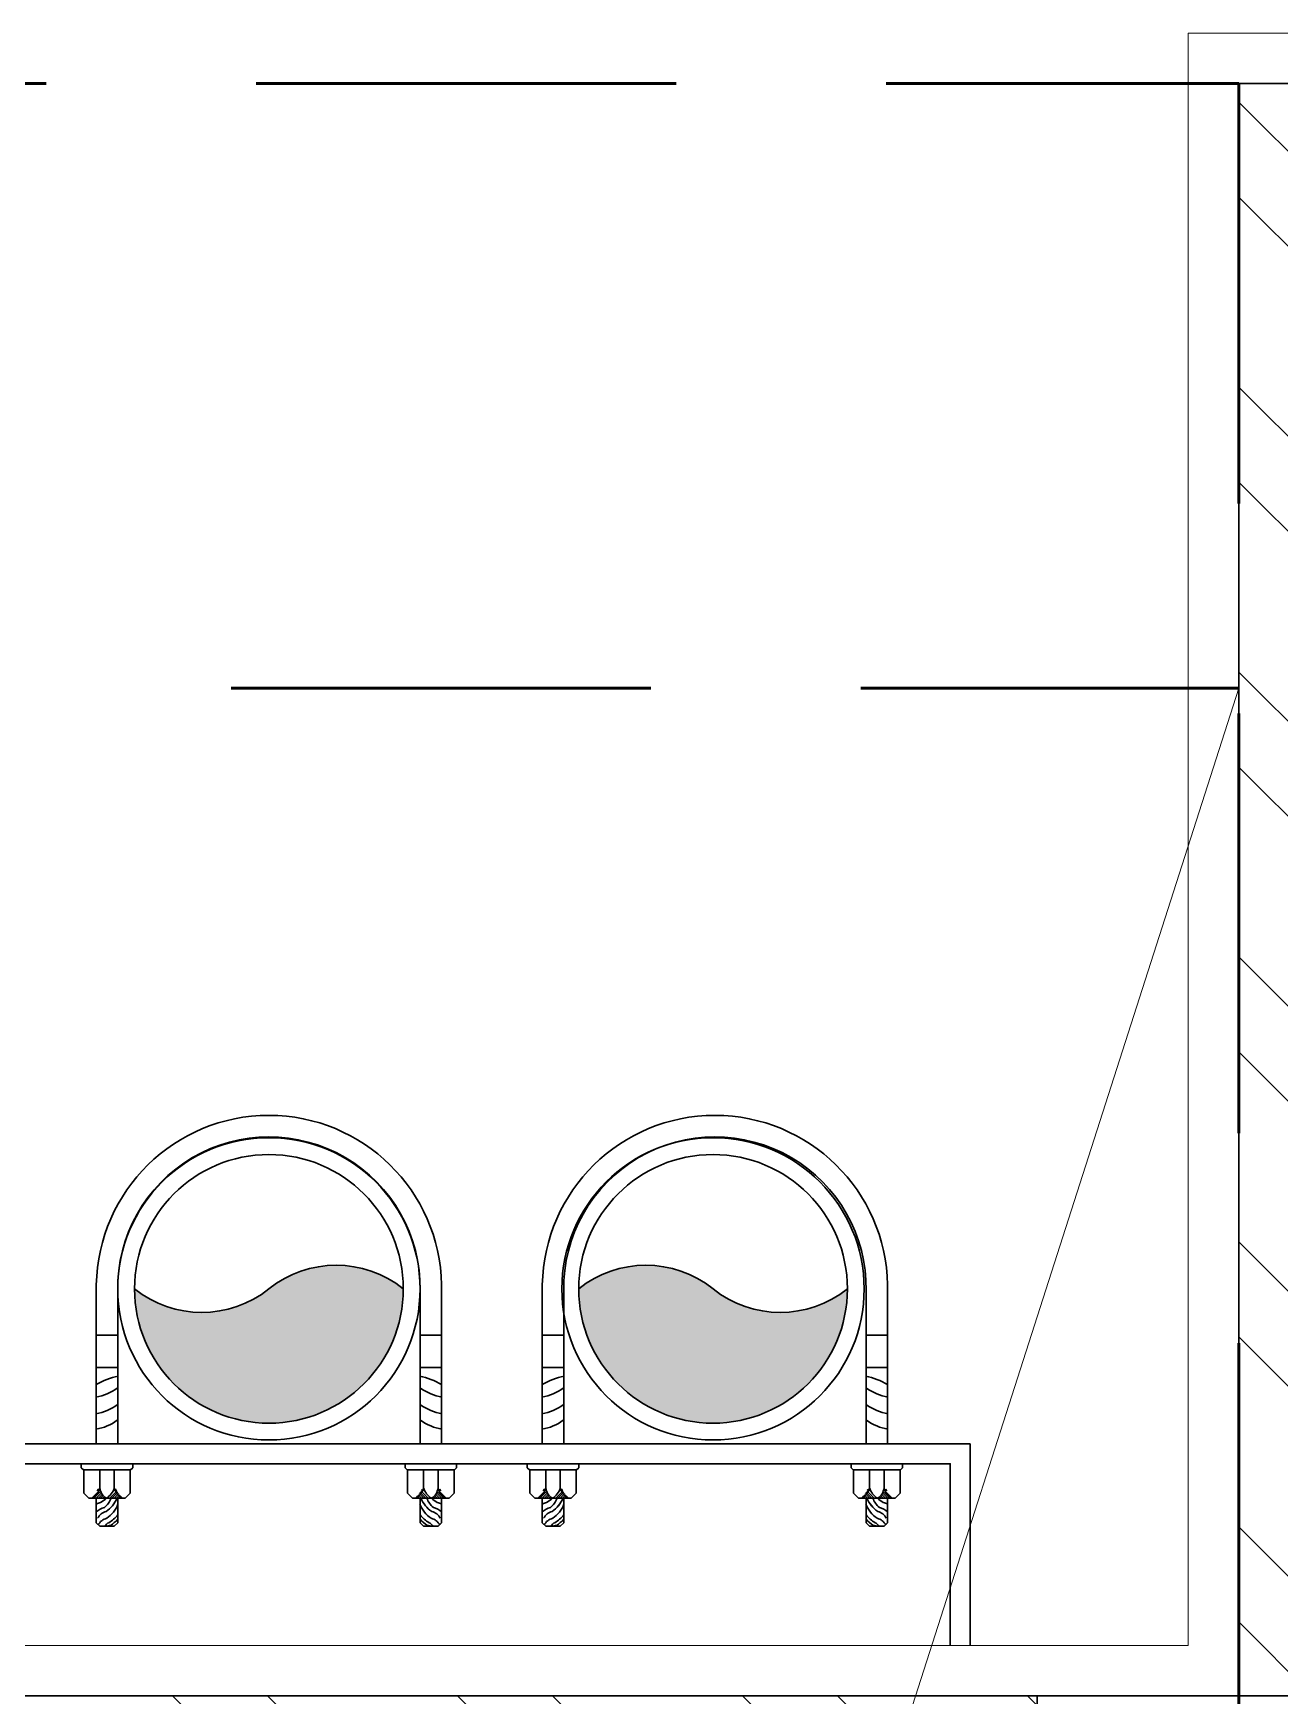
# Model space of a CAD drawing. Header units: inches. Extents: x -190799 to -189704, y -49100 to -46985.
# Drawn here: x -190004.05 to -189985.5, y -47372.37 to -47347.62 of the extents above; entities that cross this region are included whole.
import ezdxf

# ---------------------------------------------------------------- set-up
doc = ezdxf.new("R2010")
doc.units = ezdxf.units.IN
doc.header["$LTSCALE"] = 25
doc.header["$MEASUREMENT"] = 0
doc.linetypes.add('DASHED2', pattern=[0.375, 0.25, -0.125])
doc.layers.get('0').update_dxf_attribs({"lineweight": 0})
for name, color, linetype, lineweight in [('COLUMN', 1, 'Continuous', 30), ('cross', 1, 'Continuous', 13), ('CWS', 180, 'Continuous', 18), ('PLASTER LINE', 1, 'Continuous', 5), ('PP-BEAM', 104, 'DASHED2', 50), ('PP-WALL', 7, 'Continuous', 30), ('sechatch', 8, 'Continuous', 0), ('SH - ANGLE SUPPORT', 7, 'Continuous', 30), ('SH- SWP', 1, 'Continuous', 15)]:
    doc.layers.add(name, color=color, linetype=linetype, lineweight=lineweight)
doc.layers.add('SH- WWP', color=92, linetype='Continuous')
pattern_1 = [(315, (-190005.5472014655, -48317.74396592096), (2.121320343559643, 2.121320343559641), []), (315, (-190005.5472014655, -48319.15817948098), (2.121320343559643, 2.121320343559641), [])]

# ---------------------------------------------------------------- blocks, each defined once
blk = doc.blocks.new('*X19')
at = {"color": 0}
for p, q in [((113.6040440224238, 341.4692042597887), (113.7240518539459, 341.5892120913109)), ((113.7279130090329, 341.4162965511011), (114.3176786467903, 342.0060621888587)), ((113.8423566890578, 341.3539635358294), (114.318169125598, 341.8297759723697)), ((113.9481308900426, 341.2829610415177), (114.3186596044057, 341.6534897558808)), ((114.0456951115147, 341.2037485676931), (114.3191500832134, 341.4772035393918)), ((114.1352787081868, 341.1165554690687), (114.3196405620211, 341.3009173229029)), ((114.2169109186877, 341.0214109842728), (114.3201310408288, 341.1246311064139)), ((114.2904245531791, 340.9181479234677), (114.3206215196365, 340.948344889925))]:
    blk.add_line(p, q, dxfattribs=at)
blk = doc.blocks.new('swp')
at = {"layer": 'SH- SWP', "lineweight": 30}
h = blk.add_hatch(color=256, dxfattribs=at)
edge = h.paths.add_edge_path()
edge.add_ellipse((-188958.7646456869, -47122.30971005782), major_axis=(-1.131884257421873, -1.131884257421873), ratio=1, start_angle=186.3386170526238, end_angle=263.6613829461683)
edge.add_ellipse((-188957.7646456869, -47121.05978048204), major_axis=(1.414213562374951, -1.414213562374951), ratio=0.9999999999973742, start_angle=225.0000000015491, end_angle=405.0000000000753)
edge.add_ellipse((-188956.7646456869, -47119.80985090627), major_axis=(1.131884257421873, -1.131884257421873), ratio=1, start_angle=276.33861705314143, end_angle=353.66138294634084, ccw=False)
at = {"layer": 'SH - ANGLE SUPPORT'}
for p, q in [((-188960.3058235438, -47121.00095880224, -967.949206592016), (-188960.3058235437, -47123.36738671019, -967.949206592016)), ((-188960.3058235438, -47121.0010204016, -967.949206592016), (-188960.3058235438, -47123.36744830947, -967.949206592016)), ((-188955.1665579054, -47121.00095880224, -967.949206592016), (-188955.1665579055, -47123.36738671019, -967.949206592016)), ((-188955.1665579055, -47121.0010204016, -967.949206592016), (-188955.1665579055, -47123.36744830947, -967.949206592016)), ((-188959.9858235438, -47121.07673971012, -967.949206592016), (-188959.9858235438, -47123.36738671019, -967.949206592016)), ((-188959.9858235438, -47121.07680130948, -967.949206592016), (-188959.9858235438, -47123.36744830947, -967.949206592016)), ((-188955.4865579054, -47121.07673971012, -967.949206592016), (-188955.4865579054, -47123.36738671019, -967.949206592016)), ((-188955.4865579054, -47121.07680130948, -967.949206592016), (-188955.4865579054, -47123.36744830947, -967.949206592016)), ((-188960.3058235437, -47121.74960115671, -967.949206592016), (-188959.9858235438, -47121.74960115671, -967.949206592016)), ((-188960.3058235438, -47121.74960115671, -967.949206592016), (-188959.9858235438, -47121.74960115671, -967.949206592016)), ((-188960.3058235437, -47121.74966275608, -967.949206592016), (-188959.9858235438, -47121.74966275608, -967.949206592016)), ((-188960.3058235438, -47121.74966275608, -967.949206592016), (-188959.9858235438, -47121.74966275608, -967.949206592016)), ((-188955.1665579054, -47121.74960115671, -967.949206592016), (-188955.4865579054, -47121.74960115671, -967.949206592016)), ((-188955.1665579055, -47121.74966275608, -967.949206592016), (-188955.4865579054, -47121.74966275608, -967.949206592016)), ((-188959.976205301, -47122.23073078232, -967.949206592016), (-188960.296205301, -47122.23073078232, -967.949206592016)), ((-188959.976205301, -47122.23073078232, -967.949206592016), (-188960.296205301, -47122.23073078232, -967.949206592016)), ((-188959.976205301, -47122.23079238177, -967.949206592016), (-188960.296205301, -47122.23079238177, -967.949206592016)), ((-188959.9762053011, -47122.23079238177, -967.949206592016), (-188960.296205301, -47122.23079238177, -967.949206592016)), ((-188955.4961761482, -47122.23073078232, -967.949206592016), (-188955.1761761482, -47122.23073078232, -967.949206592016)), ((-188955.4961761482, -47122.23079238177, -967.949206592016), (-188955.1761761482, -47122.23079238177, -967.949206592016)), ((-188960.5294881825, -47123.66232684883, -967.949206592016), (-188960.5294881825, -47123.7227676136, -967.949206592016)), ((-188960.5294881824, -47123.6623884482, -967.949206592016), (-188960.5294881824, -47123.72282921299, -967.949206592016)), ((-188960.5294881825, -47123.7227676136, -967.949206592016), (-188960.4968016273, -47123.75545416883, -967.949206592016)), ((-188960.5294881824, -47123.72282921299, -967.949206592016), (-188960.4968016273, -47123.75551576819, -967.949206592016)), ((-188959.762158905, -47123.72276761371, -967.949206592016), (-188959.7997279746, -47123.76033668322, -967.949206592016)), ((-188959.7621589051, -47123.72282921299, -967.949206592016), (-188959.7997279746, -47123.76039828261, -967.949206592016)), ((-188959.762158905, -47123.66232684883, -967.949206592016), (-188959.762158905, -47123.72276761371, -967.949206592016)), ((-188959.7621589051, -47123.6623884482, -967.949206592016), (-188959.7621589051, -47123.72282921299, -967.949206592016)), ((-188955.7099927123, -47123.66232684883, -967.949206592016), (-188955.7099927123, -47123.72276761371, -967.949206592016)), ((-188955.7099927124, -47123.6623884482, -967.949206592016), (-188955.7099927124, -47123.72282921299, -967.949206592016)), ((-188955.7099927123, -47123.72276761371, -967.949206592016), (-188955.6724236428, -47123.76033668322, -967.949206592016)), ((-188955.7099927124, -47123.72282921299, -967.949206592016), (-188955.6724236429, -47123.76039828261, -967.949206592016)), ((-188954.942663435, -47123.7227676136, -967.949206592016), (-188954.9753499901, -47123.75545416883, -967.949206592016)), ((-188954.942663435, -47123.72282921299, -967.949206592016), (-188954.9753499901, -47123.75551576819, -967.949206592016)), ((-188954.942663435, -47123.66232684883, -967.949206592016), (-188954.942663435, -47123.7227676136, -967.949206592016)), ((-188954.942663435, -47123.6623884482, -967.949206592016), (-188954.942663435, -47123.72282921299, -967.949206592016)), ((-188959.7948454601, -47123.75545416883, -967.949206592016), (-188960.4968016273, -47123.75545416883, -967.949206592016)), ((-188959.7948454602, -47123.75551576819, -967.949206592016), (-188960.4968016273, -47123.75551576819, -967.949206592016)), ((-188960.4922372544, -47123.76033668322, -967.949206592016), (-188960.4922372544, -47124.10285181814, -967.949206592016)), ((-188960.4922372545, -47123.76039828261, -967.949206592016), (-188960.4922372545, -47124.10291341748, -967.949206592016)), ((-188960.2536083502, -47123.75545416883, -967.949206592016), (-188960.2536083502, -47124.02564460531, -967.949206592016)), ((-188960.2536083502, -47123.75551576819, -967.949206592016), (-188960.2536083502, -47124.0257062047, -967.949206592016)), ((-188960.0383574193, -47124.02622438822, -967.949206592016), (-188960.0383574193, -47123.75545416883, -967.949206592016)), ((-188960.0383574193, -47124.02628598761, -967.949206592016), (-188960.0383574193, -47123.75551576819, -967.949206592016)), ((-188959.7997279746, -47123.76033668322, -967.949206592016), (-188959.7997279746, -47124.10285181814, -967.949206592016)), ((-188959.7997279746, -47123.76039828261, -967.949206592016), (-188959.7997279746, -47124.10291341748, -967.949206592016)), ((-188955.6773061572, -47123.75545416883, -967.949206592016), (-188954.9753499901, -47123.75545416883, -967.949206592016)), ((-188955.6773061573, -47123.75551576819, -967.949206592016), (-188954.9753499901, -47123.75551576819, -967.949206592016)), ((-188955.6724236428, -47123.76033668322, -967.949206592016), (-188955.6724236428, -47124.10285181814, -967.949206592016)), ((-188955.6724236429, -47123.76039828261, -967.949206592016), (-188955.6724236429, -47124.10291341748, -967.949206592016)), ((-188955.4337941982, -47124.02622438822, -967.949206592016), (-188955.4337941982, -47123.75545416883, -967.949206592016)), ((-188955.4337941981, -47124.02628598761, -967.949206592016), (-188955.4337941981, -47123.75551576819, -967.949206592016)), ((-188955.2185432673, -47123.75545416883, -967.949206592016), (-188955.2185432673, -47124.02564460531, -967.949206592016)), ((-188955.2185432672, -47123.75551576819, -967.949206592016), (-188955.2185432672, -47124.0257062047, -967.949206592016)), ((-188954.9799143629, -47123.76033668322, -967.949206592016), (-188954.9799143629, -47124.10285181814, -967.949206592016)), ((-188954.979914363, -47123.76039828261, -967.949206592016), (-188954.979914363, -47124.10291341748, -967.949206592016)), ((-188960.4922372544, -47124.10285181814, -967.949206592016), (-188960.4177353984, -47124.17735367411, -967.949206592016)), ((-188960.4922372545, -47124.10291341748, -967.949206592016), (-188960.4177353985, -47124.1774152735, -967.949206592016)), ((-188959.8742298306, -47124.17735367411, -967.949206592016), (-188960.4177353984, -47124.17735367411, -967.949206592016)), ((-188959.8742298306, -47124.1774152735, -967.949206592016), (-188960.4177353985, -47124.1774152735, -967.949206592016)), ((-188960.3059826144, -47124.54101303493, -967.949206592016), (-188960.3059826144, -47124.17735367411, -967.949206592016)), ((-188960.3059826145, -47124.54107463427, -967.949206592016), (-188960.3059826145, -47124.1774152735, -967.949206592016)), ((-188959.9859826145, -47124.54097724173, -967.949206592016), (-188959.9859826145, -47124.17735367411, -967.949206592016)), ((-188959.9859826145, -47124.54103884101, -967.949206592016), (-188959.9859826145, -47124.1774152735, -967.949206592016)), ((-188959.7997279746, -47124.10285181814, -967.949206592016), (-188959.8742298306, -47124.17735367411, -967.949206592016)), ((-188959.7997279746, -47124.10291341748, -967.949206592016), (-188959.8742298306, -47124.1774152735, -967.949206592016)), ((-188955.6724236428, -47124.10285181814, -967.949206592016), (-188955.5979217868, -47124.17735367411, -967.949206592016)), ((-188955.6724236429, -47124.10291341748, -967.949206592016), (-188955.5979217868, -47124.1774152735, -967.949206592016)), ((-188955.5979217868, -47124.17735367411, -967.949206592016), (-188955.0544162189, -47124.17735367411, -967.949206592016)), ((-188955.5979217868, -47124.1774152735, -967.949206592016), (-188955.054416219, -47124.1774152735, -967.949206592016)), ((-188955.4861690029, -47124.54097724173, -967.949206592016), (-188955.4861690029, -47124.17735367411, -967.949206592016)), ((-188955.4861690029, -47124.54103884101, -967.949206592016), (-188955.4861690029, -47124.1774152735, -967.949206592016)), ((-188955.1661690029, -47124.54101303493, -967.949206592016), (-188955.1661690029, -47124.17735367411, -967.949206592016)), ((-188955.166169003, -47124.54107463427, -967.949206592016), (-188955.166169003, -47124.1774152735, -967.949206592016)), ((-188954.9799143629, -47124.10285181814, -967.949206592016), (-188955.0544162189, -47124.17735367411, -967.949206592016)), ((-188954.979914363, -47124.10291341748, -967.949206592016), (-188955.054416219, -47124.1774152735, -967.949206592016)), ((-188960.3060184077, -47124.54097724173, -967.949206592016), (-188960.2533956004, -47124.59360004903, -967.949206592016)), ((-188960.3060184077, -47124.54103884101, -967.949206592016), (-188960.2533956004, -47124.5936616484, -967.949206592016)), ((-188960.0386054218, -47124.59360004903, -967.949206592016), (-188960.2533956004, -47124.59360004903, -967.949206592016)), ((-188960.0386054219, -47124.5936616484, -967.949206592016), (-188960.2533956004, -47124.5936616484, -967.949206592016)), ((-188959.9859826145, -47124.54097724173, -967.949206592016), (-188960.0386054218, -47124.59360004903, -967.949206592016)), ((-188959.9859826145, -47124.54103884101, -967.949206592016), (-188960.0386054219, -47124.5936616484, -967.949206592016)), ((-188955.4861690029, -47124.54097724173, -967.949206592016), (-188955.4335461955, -47124.59360004903, -967.949206592016)), ((-188955.4861690029, -47124.54103884101, -967.949206592016), (-188955.4335461956, -47124.5936616484, -967.949206592016)), ((-188955.4335461955, -47124.59360004903, -967.949206592016), (-188955.218756017, -47124.59360004903, -967.949206592016)), ((-188955.4335461956, -47124.5936616484, -967.949206592016), (-188955.218756017, -47124.5936616484, -967.949206592016)), ((-188955.1661332096, -47124.54097724173, -967.949206592016), (-188955.218756017, -47124.59360004903, -967.949206592016)), ((-188955.1661332097, -47124.54103884101, -967.949206592016), (-188955.218756017, -47124.5936616484, -967.949206592016))]:
    blk.add_line(p, q, dxfattribs=at)
at = {"layer": 'SH - ANGLE SUPPORT', "lineweight": 30, "ltscale": 30}
for centre, radius, start, end in [((-188957.7361907245, -47121.04743988672, -967.949206592016), 2.570053173803593, 1.03628795968503, 178.963712040315), ((-188957.7361907246, -47121.0475014862, -967.949206592016), 2.570053173803593, 1.03628795969257, 178.9637120403074), ((-188957.7361907246, -47121.04738671312, -967.949206592016), 2.249999999973499, 359.1086964157475, 181.0351236707968), ((-188957.7361907247, -47121.04744831249, -967.949206592016), 2.249999999973499, 359.1086964157669, 181.0351236707817)]:
    blk.add_arc(centre, radius, start, end, dxfattribs=at)
at = {"layer": 'SH - ANGLE SUPPORT', "extrusion": (0, 0, -1)}
for centre, major_axis, ratio, start_param, end_param in [((-188959.7660234053, -47123.39463167352, -967.949206592016), (0.7483036439644577, -0.7483036439644576), 0.9999999996438159, 3.391710507990375, 3.7229632479952), ((-188959.7660234054, -47123.39463167352, -967.949206592016), (0.7483036439644577, -0.7483036439644576), 0.9999999996438159, 3.391710507990375, 3.7229632479952), ((-188959.7660234053, -47123.3946932728, -967.949206592016), (0.7483036439644577, -0.7483036439644576), 0.9999999996438159, 3.391710508013618, 3.722963248063821), ((-188959.7660234054, -47123.3946932728, -967.949206592016), (0.7483036439644577, -0.7483036439644576), 0.9999999996438159, 3.391710508013618, 3.722963248025734), ((-188960.4468390251, -47121.90446554011, -967.949206592016), (0.5499938548614107, -0.5499938548614107), 0.9999999996759106, 0.1632660788633934, 0.6092701062629294), ((-188960.4468390251, -47121.90446554011, -967.949206592016), (0.5499938548614107, -0.5499938548614107), 0.9999999996759106, 0.1632660788633934, 0.6092701062629294), ((-188960.4468390251, -47121.90452713938, -967.949206592016), (0.5499938548614107, -0.5499938548614107), 0.9999999996759106, 0.1632660789033545, 0.609270106295049), ((-188960.4468390252, -47121.90452713938, -967.949206592016), (0.5499938548614107, -0.5499938548614107), 0.9999999996759106, 0.1632660789433156, 0.6092701063457124), ((-188959.4377640972, -47123.31156215211, -967.949206592016), (0.6743739490639936, -0.6743739490639933), 0.9999995311078936, 3.304858807617673, 3.314800786566108), ((-188959.4377640974, -47123.31156215211, -967.949206592016), (0.6743739490639936, -0.6743739490639933), 0.9999995311078936, 3.304858807620154, 3.314800786596168), ((-188959.4377640973, -47123.31162375151, -967.949206592016), (0.6743739490639936, -0.6743739490639933), 0.9999995311078936, 3.304858807740596, 3.314800786694237), ((-188959.4377640973, -47123.31162375151, -967.949206592016), (0.6743739490639936, -0.6743739490639933), 0.9999995311078936, 3.304858807740596, 3.314800786694237), ((-188960.4468390251, -47122.15260376839, -967.949206592016), (0.5499938548614107, -0.5499938548614107), 0.9999999996759106, 0.1632660788633934, 0.6092701062629294), ((-188960.4468390251, -47122.15260376839, -967.949206592016), (0.5499938548614107, -0.5499938548614107), 0.9999999996759106, 0.1632660788633934, 0.6092701062629294), ((-188960.4468390251, -47122.15266536779, -967.949206592016), (0.5499938548614107, -0.5499938548614107), 0.9999999996759106, 0.1632660789003135, 0.6092701062843424), ((-188960.4468390252, -47122.15266536779, -967.949206592016), (0.5499938548614107, -0.5499938548614107), 0.9999999996759106, 0.1632660789003135, 0.6092701063150274), ((-188959.4377640972, -47123.55970038052, -967.949206592016), (0.6743742929851421, 0.6743742929851421), 0.9999995182274332, 4.875654981974916, 4.885596952011176), ((-188959.4377640974, -47123.55970038052, -967.949206592016), (0.6743742929851421, 0.6743742929851421), 0.9999995182274332, 4.875654981944805, 4.885596952079185), ((-188959.4377640973, -47123.55976197991, -967.949206592016), (0.6743742929851421, 0.6743742929851421), 0.9999995182274332, 4.875654981974916, 4.885596952011176), ((-188959.4377640973, -47123.55976197991, -967.949206592016), (0.6743742929851421, 0.6743742929851421), 0.9999995182274332, 4.875654981974916, 4.885596952011176), ((-188960.4468390251, -47122.38419913602, -967.949206592016), (0.5499938549968599, 0.5499938549968602), 0.9999999998192924, 1.734062405639007, 2.180066432908677), ((-188960.4468390251, -47122.38419913602, -967.949206592016), (0.5499938549968599, 0.5499938549968602), 0.9999999998192924, 1.734062405639007, 2.180066432908677), ((-188960.4468390251, -47122.3842607353, -967.949206592016), (0.5499938549968599, 0.5499938549968602), 0.9999999998192924, 1.734062405678968, 2.180066432825894), ((-188960.4468390252, -47122.3842607353, -967.949206592016), (0.5499938549968599, 0.5499938549968602), 0.9999999998192924, 1.734062405562126, 2.180066432764524), ((-188959.4377640972, -47123.79129574812, -967.949206592016), (0.6743742929851421, 0.6743742929851421), 0.9999995182274332, 4.875654981979875, 4.885596952016435), ((-188959.4377640974, -47123.79129574812, -967.949206592016), (0.6743742929851421, 0.6743742929851421), 0.9999995182274332, 4.875654981949765, 4.885596952081814), ((-188959.4377640973, -47123.79135734739, -967.949206592016), (0.6743742929851421, 0.6743742929851421), 0.9999995182274332, 4.875654981977395, 4.885596952041236), ((-188959.4377640973, -47123.79135734739, -967.949206592016), (0.6743742929851421, 0.6743742929851421), 0.9999995182274332, 4.875654981977395, 4.885596952041236), ((-188955.6831107505, -47123.95348806673, -967.949206592016), (0.1836427452739943, 0.1836427452739944), 0.9999999999368012, 1.061026314357026, 1.819612572189451), ((-188955.6831107505, -47123.95354966607, -967.949206592016), (0.1836427452739943, 0.1836427452739944), 0.9999999999368012, 1.061026314497972, 1.819612572325659), ((-188955.0590031926, -47124.00436458082, -967.949206592016), (0.3174102309503291, 0.3174102309503292), 0.9999999999057578, 2.957247137306495, 3.531377346248949), ((-188955.0590031927, -47124.00442618018, -967.949206592016), (0.3174102309503291, 0.3174102309503292), 0.9999999999057578, 2.957247137262742, 3.531377346129004), ((-188955.1832964342, -47123.95348806673, -967.949206592016), (0.1836427452988981, -0.1836427452988981), 0.9999999997967158, 1.317026384605051, 2.080566339216231), ((-188955.1832964343, -47123.95354966607, -967.949206592016), (0.1836427452988981, -0.1836427452988981), 0.9999999997967158, 1.317026384605051, 2.080566339319822), ((-188955.0571576472, -47124.04943386192, -967.949206592016), (0.2498462547944095, 0.2498462547944096), 0.9999999997529783, 3.071035399996657, 3.556541279240993), ((-188955.0571576472, -47124.04949546128, -967.949206592016), (0.2498462547944095, 0.2498462547944096), 0.9999999997529783, 3.071035399996657, 3.556541279278682), ((-188954.9661365103, -47123.80572951943, -967.949206592016), (0.3609602734330845, -0.3609602734330845), 0.9999999985248337, 1.329768372036687, 1.540798847705387), ((-188954.9661365104, -47123.80579111876, -967.949206592016), (0.3609602734330845, -0.3609602734330845), 0.9999999985248337, 1.329768372147417, 1.540798847878059), ((-188955.4397761233, -47123.99591065981, -967.949206592016), (0.1574100662167231, -0.1574100662167231), 0.9999999999492625, -0.6581166820825466, 0.1674448601498328), ((-188955.4397761233, -47123.9959722592, -967.949206592016), (0.1574100662167231, -0.1574100662167231), 0.9999999999492625, -0.658116682002583, 0.1674448601280432), ((-188955.276298653, -47124.47928326431, -967.949206592016), (0.1705916076496874, 0.1705916076496874), 0.999999999760294, 5.688778807222417, 5.971833700054205), ((-188955.2762986531, -47124.47934486371, -967.949206592016), (0.1705916076496874, 0.1705916076496874), 0.999999999760294, 5.6887788070725, 5.971833700054205), ((-188954.9690582983, -47123.95348806673, -967.949206592016), (0.1836427452739944, -0.1836427452739943), 0.9999999999368008, 1.321980081508954, 2.080566339232767), ((-188954.9690582983, -47123.95354966607, -967.949206592016), (0.1836427452739944, -0.1836427452739943), 0.9999999999368008, 1.32198008156326, 2.080566339221213), ((-188955.0657817707, -47124.10154468252, -967.949206592016), (0.32020012842279, 0.3202001284227902), 0.9999999999894763, 2.954778906577122, 3.562597790696368), ((-188955.0657817708, -47124.10160628197, -967.949206592016), (0.32020012842279, 0.3202001284227902), 0.9999999999894763, 2.954778906683788, 3.562597790614507), ((-188955.0884292144, -47124.105037228, -967.949206592016), (0.3609602731301515, -0.3609602731301514), 0.9999999993591624, 1.329768371843753, 1.678717008358492), ((-188955.0884292145, -47124.10509882739, -967.949206592016), (0.3609602731301515, -0.3609602731301514), 0.9999999993591624, 1.329768371843753, 1.678717008352351), ((-188955.1117361235, -47124.14390854482, -967.949206592016), (0.3609602733034912, -0.3609602733034912), 0.9999999989039782, 1.329768372031848, 1.608853964562355), ((-188955.1117361235, -47124.14397014421, -967.949206592016), (0.3609602733034912, -0.3609602733034912), 0.9999999989039782, 1.329768371962874, 1.608853964476897), ((-188955.364410119, -47124.66127218533, -967.949206592016), (0.1348098848379323, -0.1348098848379323), 0.9999999999832394, 4.157022774644297, 5.034816392460339), ((-188955.364410119, -47124.66133378472, -967.949206592016), (0.1348098848379323, -0.1348098848379323), 0.9999999999832394, 4.15702277477401, 5.034816392605128), ((-188955.3562999291, -47124.55963857102, -967.949206592016), (0.1344147606365146, 0.1344147606365146), 0.999999999943205, 5.728383428916015, 6.607487426836458), ((-188955.3562999291, -47124.55970017039, -967.949206592016), (0.1344147606365146, 0.1344147606365146), 0.999999999943205, 5.728383428494432, 6.607487426424862), ((-188955.334566092, -47124.55313844312, -967.949206592016), (0.1705916076887823, 0.1705916076887825), 0.9999999996600238, 5.688778807093536, 6.270402491376283), ((-188955.334566092, -47124.55320004249, -967.949206592016), (0.1705916076887823, 0.1705916076887825), 0.9999999996600238, 5.688778807161095, 6.270402491436597), ((-188955.4218982662, -47124.81746228973, -967.949206592016), (0.1705916081115296, -0.1705916081115296), 0.999999998305713, 4.117982481218434, 4.309006795710234), ((-188955.4218982663, -47124.8175238891, -967.949206592016), (0.1705916081115296, -0.1705916081115296), 0.999999998305713, 4.117982481368351, 4.309006795654756), ((-188955.3867217635, -47124.63547481725, -967.949206592016), (0.0704988428573968, 0.0704988428573968), 0.9999999987001688, 5.84502344743771, 6.635131608004279), ((-188955.3867217635, -47124.6355364167, -967.949206592016), (0.0704988428573968, 0.0704988428573968), 0.9999999987001688, 5.845023447561561, 6.635131607903649)]:
    blk.add_ellipse(centre, major_axis=major_axis, ratio=ratio, start_param=start_param, end_param=end_param, dxfattribs=at)
at = {"layer": 'SH - ANGLE SUPPORT'}
for centre, major_axis, ratio, start_param, end_param in [((-188955.7063580438, -47123.39463167352, -967.949206592016), (-0.7483036439644577, -0.7483036439644576), 0.9999999996438159, 3.391710508000295, 3.722963248052329), ((-188955.7063580439, -47123.3946932728, -967.949206592016), (-0.7483036439644577, -0.7483036439644576), 0.9999999996438159, 3.391710507986972, 3.722963248002751), ((-188956.0346173519, -47123.31156215211, -967.949206592016), (-0.6743739490639936, -0.6743739490639933), 0.9999995311078936, 3.3048588076678, 3.314800786634117), ((-188956.0346173519, -47123.31162375151, -967.949206592016), (-0.6743739490639936, -0.6743739490639933), 0.9999995311078936, 3.304858807697911, 3.314800786649147), ((-188955.0255424241, -47121.90446554011, -967.949206592016), (-0.5499938548614107, -0.5499938548614107), 0.9999999996759106, 0.1632660788603524, 0.609270106273636), ((-188955.0255424241, -47121.90452713938, -967.949206592016), (-0.5499938548614107, -0.5499938548614107), 0.9999999996759106, 0.1632660789218146, 0.609270106282908), ((-188956.0346173519, -47123.55970038052, -967.949206592016), (-0.6743742929851421, 0.6743742929851421), 0.9999995182274332, 4.87565498195986, 4.885596952011176), ((-188956.0346173519, -47123.55976197991, -967.949206592016), (-0.6743742929851421, 0.6743742929851421), 0.9999995182274332, 4.87565498195986, 4.885596952011176), ((-188955.0255424241, -47122.15260376839, -967.949206592016), (-0.5499938548614107, -0.5499938548614107), 0.9999999996759106, 0.1632660789094365, 0.609270106295049), ((-188955.0255424241, -47122.15266536779, -967.949206592016), (-0.5499938548614107, -0.5499938548614107), 0.9999999996759106, 0.1632660788911906, 0.6092701062001249), ((-188956.0346173519, -47123.79129574812, -967.949206592016), (-0.6743742929851421, 0.6743742929851421), 0.9999995182274332, 4.87565498196482, 4.885596952001405), ((-188956.0346173519, -47123.79135734739, -967.949206592016), (-0.6743742929851421, 0.6743742929851421), 0.9999995182274332, 4.875654981979875, 4.885596952016435), ((-188955.0255424241, -47122.38419913602, -967.949206592016), (-0.5499938549968599, 0.5499938549968602), 0.9999999998192924, 1.734062405635966, 2.180066432877992), ((-188955.0255424241, -47122.3842607353, -967.949206592016), (-0.5499938549968599, 0.5499938549968602), 0.9999999998192924, 1.734062405586668, 2.180066432779867), ((-188960.503093319, -47123.95348806673, -967.949206592016), (-0.1836427452739944, -0.1836427452739943), 0.9999999999368008, 1.321980081481358, 2.080566339232767), ((-188960.5030933191, -47123.95354966607, -967.949206592016), (-0.1836427452739944, -0.1836427452739943), 0.9999999999368008, 1.321980081508954, 2.080566339373712), ((-188960.1958529643, -47124.47928326431, -967.949206592016), (-0.1705916076496874, 0.1705916076496874), 0.999999999760294, 5.688778807473671, 5.971833700054205), ((-188960.1958529644, -47124.47934486371, -967.949206592016), (-0.1705916076496874, 0.1705916076496874), 0.999999999760294, 5.688778807373726, 5.971833700054205), ((-188960.0323754941, -47123.99591065981, -967.949206592016), (-0.1574100662167231, -0.1574100662167231), 0.9999999999492625, -0.6581166820425643, 0.1674448601280432), ((-188960.0323754941, -47123.9959722592, -967.949206592016), (-0.1574100662167231, -0.1574100662167231), 0.9999999999492625, -0.6581166818591688, 0.1674448604076515), ((-188960.506015107, -47123.80572951943, -967.949206592016), (-0.3609602734330845, -0.3609602734330845), 0.9999999985248337, 1.329768372036687, 1.540798847705387), ((-188960.5060151071, -47123.80579111876, -967.949206592016), (-0.3609602734330845, -0.3609602734330845), 0.9999999985248337, 1.329768372147417, 1.540798847760664), ((-188960.4149939702, -47124.04943386192, -967.949206592016), (-0.2498462547944095, 0.2498462547944096), 0.9999999997529783, 3.07103540007882, 3.556541279311888), ((-188960.4149939702, -47124.04949546128, -967.949206592016), (-0.2498462547944095, 0.2498462547944096), 0.9999999997529783, 3.071035400075917, 3.556541279295285), ((-188960.4131484249, -47124.00436458082, -967.949206592016), (-0.3174102309503291, 0.3174102309503292), 0.9999999999057578, 2.957247137408043, 3.531377346261267), ((-188960.4131484248, -47124.00442618018, -967.949206592016), (-0.3174102309503291, 0.3174102309503292), 0.9999999999057578, 2.957247137274627, 3.531377346261267), ((-188960.2888551831, -47123.95348806673, -967.949206592016), (-0.1836427452988981, -0.1836427452988981), 0.9999999997967158, 1.317026384374037, 2.0805663391731), ((-188960.2888551832, -47123.95354966607, -967.949206592016), (-0.1836427452988981, -0.1836427452988981), 0.9999999997967158, 1.317026384605051, 2.080566339243572), ((-188959.7890408669, -47123.95348806673, -967.949206592016), (-0.1836427452739943, 0.1836427452739944), 0.9999999999368012, 1.06102631441171, 1.819612572189451), ((-188959.7890408669, -47123.95354966607, -967.949206592016), (-0.1836427452739943, 0.1836427452739944), 0.9999999999368012, 1.061026314552656, 1.819612572298063), ((-188960.1375855254, -47124.55313844312, -967.949206592016), (-0.1705916076887824, 0.1705916076887824), 0.9999999996600238, 5.68877880722726, 6.270402491618308), ((-188960.1375855254, -47124.55320004249, -967.949206592016), (-0.1705916076887824, 0.1705916076887824), 0.9999999996600238, 5.688778807161095, 6.270402491376283), ((-188960.1158516883, -47124.55963857102, -967.949206592016), (-0.1344147606365146, 0.1344147606365146), 0.999999999943205, 5.728383428640154, 6.607487426642547), ((-188960.1158516883, -47124.55970017039, -967.949206592016), (-0.1344147606365146, 0.1344147606365146), 0.999999999943205, 5.72838342915155, 6.607487426812064), ((-188960.1077414984, -47124.66127218533, -967.949206592016), (-0.1348098848379323, -0.1348098848379323), 0.9999999999832394, 4.157022774693521, 5.034816392629314), ((-188960.1077414985, -47124.66133378472, -967.949206592016), (-0.1348098848379323, -0.1348098848379323), 0.9999999999832394, 4.15702277447434, 5.034816392484525), ((-188960.4063698466, -47124.10154468252, -967.949206592016), (-0.32020012842279, 0.3202001284227902), 0.9999999999894763, 2.954778906754643, 3.562597790696368), ((-188960.4063698467, -47124.10160628197, -967.949206592016), (-0.32020012842279, 0.3202001284227902), 0.9999999999894763, 2.954778906571153, 3.56259779059831), ((-188960.3837224029, -47124.105037228, -967.949206592016), (-0.3609602731301515, -0.3609602731301514), 0.9999999993591624, 1.329768371871435, 1.678717008386833), ((-188960.383722403, -47124.10509882739, -967.949206592016), (-0.3609602731301515, -0.3609602731301514), 0.9999999993591624, 1.329768371822875, 1.678717008392974), ((-188960.360415494, -47124.14390854482, -967.949206592016), (-0.3609602733034912, -0.3609602733034912), 0.9999999989039782, 1.329768372066336, 1.608853964560186), ((-188960.3604154939, -47124.14397014421, -967.949206592016), (-0.3609602733034912, -0.3609602733034912), 0.9999999989039782, 1.32976837183807, 1.608853964332298), ((-188960.0854298538, -47124.63547481725, -967.949206592016), (-0.0704988428573968, 0.0704988428573968), 0.9999999987001688, 5.845023447367468, 6.635131607766639), ((-188960.0854298539, -47124.6355364167, -967.949206592016), (-0.0704988428573968, 0.0704988428573968), 0.9999999987001688, 5.845023447367468, 6.635131608264364), ((-188960.0502533511, -47124.81746228973, -967.949206592016), (-0.1705916081115296, -0.1705916081115296), 0.999999998305713, 4.117982481619605, 4.309006796026848), ((-188960.0502533512, -47124.8175238891, -967.949206592016), (-0.1705916081115296, -0.1705916081115296), 0.999999998305713, 4.117982481352158, 4.309006795915894)]:
    blk.add_ellipse(centre, major_axis=major_axis, ratio=ratio, start_param=start_param, end_param=end_param, dxfattribs=at)
at = {"layer": 'SH- SWP', "lineweight": 30}
for radius in [2.25, 2]:
    blk.add_circle((-188957.7646456869, -47121.05978048204, -967.949206592016), radius, dxfattribs=at)
for centre, start, end in [((-188958.7646456869, -47122.30971005782, -967.949206592016), 51.33861705367175, 128.6613829463282), ((-188956.7646456869, -47119.80985090627, -967.949206592016), 231.3386170536718, 308.6613829463283)]:
    blk.add_arc(centre, 1.600726067880088, start, end, dxfattribs=at)
at = {"layer": 'SH - ANGLE SUPPORT', "extrusion": (0, 0, -1)}
for p, xscale, yscale, zscale, rotation in [((188896.6729534204, -47102.88456624403, 967.949206592016), 0.1862546400225255, 0.1862546400225255, -0.1862546400003328, 270), ((188896.6729534205, -47102.88462784339, 967.949206592016), 0.1862546400225255, 0.1862546400225255, -0.1862546400225255, 270), ((188896.4051932095, -47102.88514602691, 967.949206592016), 0.1862546400225255, 0.1862546400225255, -0.1862546400003328, 270), ((188896.4051932095, -47102.88520762627, 967.949206592016), 0.1862546400225255, 0.1862546400225255, -0.1862546400225255, 270), ((189019.0669584078, -47102.88514602691, 967.949206592016), -0.1862546400225255, 0.1862546399643179, -0.1862546400225255, 89.99999999999997), ((189019.0669584079, -47102.88520762627, 967.949206592016), -0.1862546400225255, 0.1862546400225255, -0.1862546400225255, 90), ((189018.7991981969, -47102.88456624403, 967.949206592016), -0.1862546400225255, 0.1862546399643179, -0.1862546400225255, 89.99999999999997), ((189018.799198197, -47102.88462784339, 967.949206592016), -0.1862546400225255, 0.1862546400225255, -0.1862546400225255, 90)]:
    blk.add_blockref('*X19', p, dxfattribs=dict(at, xscale=xscale, yscale=yscale, zscale=zscale, rotation=rotation))
blk = doc.blocks.new('wwp')
at = {"layer": 'SH- WWP', "lineweight": 30}
h = blk.add_hatch(color=256, dxfattribs=at)
edge = h.paths.add_edge_path()
edge.add_ellipse((-188963.3754563629, -47122.30950436633), major_axis=(1.131884257421873, -1.131884257421873), ratio=1, start_angle=96.33861705337148, end_angle=173.6613829472612, ccw=False)
edge.add_ellipse((-188964.3754563629, -47121.05957479056), major_axis=(-1.414213562374951, -1.414213562374951), ratio=0.9999999999973742, start_angle=-44.99999999948568, end_angle=134.9999999993352, ccw=False)
edge.add_ellipse((-188965.3754563629, -47119.80964521479), major_axis=(-1.131884257421873, -1.131884257421873), ratio=1, start_angle=6.338617053256482, end_angle=83.6613829472612)
at = {"layer": 'SH - ANGLE SUPPORT'}
for p, q in [((-188966.945100589, -47121.00102040143, -967.949206592016), (-188966.9451005889, -47123.36744830938, -967.949206592016)), ((-188961.8058349506, -47121.00102040143, -967.949206592016), (-188961.8058349507, -47123.36744830938, -967.949206592016)), ((-188966.625100589, -47121.0768013093, -967.949206592016), (-188966.625100589, -47123.36744830938, -967.949206592016)), ((-188962.1258349506, -47121.0768013093, -967.949206592016), (-188962.1258349506, -47123.36744830938, -967.949206592016)), ((-188966.9451005889, -47121.7496627559, -967.949206592016), (-188966.625100589, -47121.7496627559, -967.949206592016)), ((-188966.945100589, -47121.7496627559, -967.949206592016), (-188966.625100589, -47121.7496627559, -967.949206592016)), ((-188961.8058349506, -47121.7496627559, -967.949206592016), (-188962.1258349506, -47121.7496627559, -967.949206592016)), ((-188966.6154823462, -47122.23079238151, -967.949206592016), (-188966.9354823462, -47122.23079238151, -967.949206592016)), ((-188966.6154823462, -47122.23079238151, -967.949206592016), (-188966.9354823462, -47122.23079238151, -967.949206592016)), ((-188962.1354531934, -47122.23079238151, -967.949206592016), (-188961.8154531934, -47122.23079238151, -967.949206592016)), ((-188967.1687652276, -47123.66238844802, -967.949206592016), (-188967.1687652276, -47123.72282921278, -967.949206592016)), ((-188967.1687652276, -47123.72282921278, -967.949206592016), (-188967.1360786725, -47123.75551576802, -967.949206592016)), ((-188966.4014359502, -47123.7228292129, -967.949206592016), (-188966.4390050198, -47123.76039828241, -967.949206592016)), ((-188966.4014359502, -47123.66238844802, -967.949206592016), (-188966.4014359502, -47123.7228292129, -967.949206592016)), ((-188962.3492697575, -47123.66238844802, -967.949206592016), (-188962.3492697575, -47123.7228292129, -967.949206592016)), ((-188962.3492697575, -47123.7228292129, -967.949206592016), (-188962.311700688, -47123.76039828241, -967.949206592016)), ((-188961.5819404802, -47123.72282921278, -967.949206592016), (-188961.6146270353, -47123.75551576802, -967.949206592016)), ((-188961.5819404802, -47123.66238844802, -967.949206592016), (-188961.5819404802, -47123.72282921278, -967.949206592016)), ((-188966.4341225053, -47123.75551576802, -967.949206592016), (-188967.1360786725, -47123.75551576802, -967.949206592016)), ((-188967.1315142996, -47123.76039828241, -967.949206592016), (-188967.1315142996, -47124.10291341733, -967.949206592016)), ((-188966.8928853954, -47123.75551576802, -967.949206592016), (-188966.8928853954, -47124.0257062045, -967.949206592016)), ((-188966.6776344645, -47124.02628598741, -967.949206592016), (-188966.6776344645, -47123.75551576802, -967.949206592016)), ((-188966.4390050198, -47123.76039828241, -967.949206592016), (-188966.4390050198, -47124.10291341733, -967.949206592016)), ((-188962.3165832024, -47123.75551576802, -967.949206592016), (-188961.6146270353, -47123.75551576802, -967.949206592016)), ((-188962.311700688, -47123.76039828241, -967.949206592016), (-188962.311700688, -47124.10291341733, -967.949206592016)), ((-188962.0730712433, -47124.02628598741, -967.949206592016), (-188962.0730712433, -47123.75551576802, -967.949206592016)), ((-188961.8578203124, -47123.75551576802, -967.949206592016), (-188961.8578203124, -47124.0257062045, -967.949206592016)), ((-188961.6191914081, -47123.76039828241, -967.949206592016), (-188961.6191914081, -47124.10291341733, -967.949206592016)), ((-188967.1315142996, -47124.10291341733, -967.949206592016), (-188967.0570124436, -47124.1774152733, -967.949206592016)), ((-188966.5135068758, -47124.1774152733, -967.949206592016), (-188967.0570124436, -47124.1774152733, -967.949206592016)), ((-188966.9452596596, -47124.54107463412, -967.949206592016), (-188966.9452596596, -47124.1774152733, -967.949206592016)), ((-188966.6252596597, -47124.54103884092, -967.949206592016), (-188966.6252596597, -47124.1774152733, -967.949206592016)), ((-188966.4390050198, -47124.10291341733, -967.949206592016), (-188966.5135068758, -47124.1774152733, -967.949206592016)), ((-188962.311700688, -47124.10291341733, -967.949206592016), (-188962.237198832, -47124.1774152733, -967.949206592016)), ((-188962.237198832, -47124.1774152733, -967.949206592016), (-188961.6936932641, -47124.1774152733, -967.949206592016)), ((-188962.1254460481, -47124.54103884092, -967.949206592016), (-188962.1254460481, -47124.1774152733, -967.949206592016)), ((-188961.8054460481, -47124.54107463412, -967.949206592016), (-188961.8054460481, -47124.1774152733, -967.949206592016)), ((-188961.6191914081, -47124.10291341733, -967.949206592016), (-188961.6936932641, -47124.1774152733, -967.949206592016)), ((-188966.9452954529, -47124.54103884092, -967.949206592016), (-188966.8926726456, -47124.59366164822, -967.949206592016)), ((-188966.677882467, -47124.59366164822, -967.949206592016), (-188966.8926726456, -47124.59366164822, -967.949206592016)), ((-188966.6252596597, -47124.54103884092, -967.949206592016), (-188966.677882467, -47124.59366164822, -967.949206592016)), ((-188962.1254460481, -47124.54103884092, -967.949206592016), (-188962.0728232407, -47124.59366164822, -967.949206592016)), ((-188962.0728232407, -47124.59366164822, -967.949206592016), (-188961.8580330622, -47124.59366164822, -967.949206592016)), ((-188961.8054102548, -47124.54103884092, -967.949206592016), (-188961.8580330622, -47124.59366164822, -967.949206592016))]:
    blk.add_line(p, q, dxfattribs=at)
at = {"layer": 'SH - ANGLE SUPPORT', "lineweight": 30, "ltscale": 30}
for centre, radius, start, end in [((-188964.3754677697, -47121.04750148591, -967.949206592016), 2.570053173803593, 1.03628795968503, 178.963712040315), ((-188964.3754677698, -47121.04744831231, -967.949206592016), 2.249999999973499, 359.1086964157475, 181.0351236707968)]:
    blk.add_arc(centre, radius, start, end, dxfattribs=at)
at = {"layer": 'SH - ANGLE SUPPORT', "extrusion": (0, 0, -1)}
for centre, major_axis, ratio, start_param, end_param in [((-188966.4053004505, -47123.39469327271, -967.949206592016), (0.7483036439644577, -0.7483036439644576), 0.9999999996438159, 3.391710508017021, 3.722963248071372), ((-188966.4053004506, -47123.39469327271, -967.949206592016), (0.7483036439644577, -0.7483036439644576), 0.9999999996438159, 3.391710507990375, 3.722963248033285), ((-188967.0861160703, -47121.9045271393, -967.949206592016), (0.5499938548614107, -0.5499938548614107), 0.9999999996759106, 0.1632660788664343, 0.609270106273636), ((-188967.0861160703, -47121.9045271393, -967.949206592016), (0.5499938548614107, -0.5499938548614107), 0.9999999996759106, 0.1632660788664343, 0.609270106273636), ((-188966.0770411424, -47123.3116237513, -967.949206592016), (0.6743739490639936, -0.6743739490639933), 0.9999995311078936, 3.304858807710485, 3.314800786631487), ((-188966.0770411425, -47123.3116237513, -967.949206592016), (0.6743739490639936, -0.6743739490639933), 0.9999995311078936, 3.304858807652745, 3.314800786631487), ((-188967.0861160703, -47122.15266536758, -967.949206592016), (0.5499938548614107, -0.5499938548614107), 0.9999999996759106, 0.1632660789402746, 0.609270106273636), ((-188967.0861160703, -47122.15266536758, -967.949206592016), (0.5499938548614107, -0.5499938548614107), 0.9999999996759106, 0.1632660789402746, 0.609270106273636), ((-188966.0770411424, -47123.5597619797, -967.949206592016), (0.6743742929851421, 0.6743742929851421), 0.9999995182274332, 4.875654982009986, 4.885596952081814), ((-188966.0770411425, -47123.5597619797, -967.949206592016), (0.6743742929851421, 0.6743742929851421), 0.9999995182274332, 4.875654981979875, 4.885596952051754), ((-188967.0861160703, -47122.38426073521, -967.949206592016), (0.5499938549968599, 0.5499938549968602), 0.9999999998192924, 1.734062405639007, 2.180066432960775), ((-188967.0861160703, -47122.38426073521, -967.949206592016), (0.5499938549968599, 0.5499938549968602), 0.9999999998192924, 1.734062405639007, 2.180066432960775), ((-188966.0770411424, -47123.79135734731, -967.949206592016), (0.6743742929851421, 0.6743742929851421), 0.9999995182274332, 4.875654982007505, 4.885596952079185), ((-188966.0770411425, -47123.79135734731, -967.949206592016), (0.6743742929851421, 0.6743742929851421), 0.9999995182274332, 4.875654981952245, 4.885596952019065), ((-188962.3223877957, -47123.95354966592, -967.949206592016), (0.1836427452739943, 0.1836427452739944), 0.9999999999368012, 1.061026314357026, 1.819612571944631), ((-188961.6982802378, -47124.00442618001, -967.949206592016), (0.3174102309503291, 0.3174102309503292), 0.9999999999057578, 2.957247137274627, 3.531377346273586), ((-188961.8225734794, -47123.95354966592, -967.949206592016), (0.1836427452988981, -0.1836427452988981), 0.9999999997967158, 1.317026384795895, 2.080566339265138), ((-188961.6964346924, -47124.04949546111, -967.949206592016), (0.2498462547944095, 0.2498462547944096), 0.9999999997529783, 3.071035400084627, 3.556541279245475), ((-188961.6054135555, -47123.80579111862, -967.949206592016), (0.3609602734330845, -0.3609602734330845), 0.9999999985248337, 1.329768372036687, 1.540798847705387), ((-188962.0790531685, -47123.995972259, -967.949206592016), (0.1574100662167231, -0.1574100662167231), 0.9999999999492625, -0.6581166820825466, 0.1674448598593292), ((-188961.9155756982, -47124.4793448635, -967.949206592016), (0.1705916076496874, 0.1705916076496874), 0.999999999760294, 5.688778807289975, 5.971833700054205), ((-188961.6083353435, -47123.95354966592, -967.949206592016), (0.1836427452739944, -0.1836427452739943), 0.9999999999368008, 1.321980081508954, 2.080566339232767), ((-188961.7050588159, -47124.10160628171, -967.949206592016), (0.32020012842279, 0.3202001284227902), 0.9999999999894763, 2.954778906754643, 3.562597790696368), ((-188961.7277062596, -47124.10509882719, -967.949206592016), (0.3609602731301515, -0.3609602731301514), 0.9999999993591624, 1.329768371843753, 1.678717008352351), ((-188961.7510131687, -47124.14397014401, -967.949206592016), (0.3609602733034912, -0.3609602733034912), 0.9999999989039782, 1.329768371948801, 1.608853964533869), ((-188962.0036871641, -47124.66133378452, -967.949206592016), (0.1348098848379323, -0.1348098848379323), 0.9999999999832394, 4.157022774693521, 5.034816392605128), ((-188961.9955769743, -47124.55970017021, -967.949206592016), (0.1344147606365146, 0.1344147606365146), 0.999999999943205, 5.728383429126805, 6.607487426836458), ((-188961.9738431372, -47124.55320004231, -967.949206592016), (0.1705916076887823, 0.1705916076887825), 0.9999999996600238, 5.688778807193481, 6.270402491376283), ((-188962.0611753114, -47124.81752388892, -967.949206592016), (0.1705916081115296, -0.1705916081115296), 0.999999998305713, 4.117982481418323, 4.309006795710234), ((-188962.0259988087, -47124.63553641643, -967.949206592016), (0.0704988428573968, 0.0704988428573968), 0.9999999987001688, 5.845023447041205, 6.635131607456239)]:
    blk.add_ellipse(centre, major_axis=major_axis, ratio=ratio, start_param=start_param, end_param=end_param, dxfattribs=at)
at = {"layer": 'SH - ANGLE SUPPORT'}
for centre, major_axis, ratio, start_param, end_param in [((-188962.345635089, -47123.39469327271, -967.949206592016), (-0.7483036439644577, -0.7483036439644576), 0.9999999996438159, 3.391710508020425, 3.722963248078924), ((-188962.6738943971, -47123.3116237513, -967.949206592016), (-0.6743739490639936, -0.6743739490639933), 0.9999995311078936, 3.304858807697911, 3.314800786619087), ((-188961.6648194693, -47121.9045271393, -967.949206592016), (-0.5499938548614107, -0.5499938548614107), 0.9999999996759106, 0.1632660789033545, 0.6092701062675655), ((-188962.6738943971, -47123.5597619797, -967.949206592016), (-0.6743742929851421, 0.6743742929851421), 0.9999995182274332, 4.875654981909734, 4.885596952026206), ((-188961.6648194693, -47122.15266536758, -967.949206592016), (-0.5499938548614107, -0.5499938548614107), 0.9999999996759106, 0.1632660789033545, 0.609270106273636), ((-188962.6738943971, -47123.79135734731, -967.949206592016), (-0.6743742929851421, 0.6743742929851421), 0.9999995182274332, 4.875654981904773, 4.885596952026206), ((-188961.6648194693, -47122.38426073521, -967.949206592016), (-0.5499938549968599, 0.5499938549968602), 0.9999999998192924, 1.734062405642048, 2.18006643292402), ((-188967.1423703642, -47123.95354966592, -967.949206592016), (-0.1836427452739944, -0.1836427452739943), 0.9999999999368008, 1.321980081508954, 2.080566339232767), ((-188966.8351300095, -47124.4793448635, -967.949206592016), (-0.1705916076496874, 0.1705916076496874), 0.999999999760294, 5.688778807306168, 5.971833700054205), ((-188966.6716525393, -47123.995972259, -967.949206592016), (-0.1574100662167231, -0.1574100662167231), 0.9999999999492625, -0.6581166819626016, 0.1674448601924983), ((-188967.1452921522, -47123.80579111862, -967.949206592016), (-0.3609602734330845, -0.3609602734330845), 0.9999999985248337, 1.329768371967712, 1.540798847705387), ((-188967.0542710154, -47124.04949546111, -967.949206592016), (-0.2498462547944095, 0.2498462547944096), 0.9999999997529783, 3.07103540007882, 3.556541279278682), ((-188967.05242547, -47124.00442618001, -967.949206592016), (-0.3174102309503291, 0.3174102309503292), 0.9999999999057578, 2.957247137274627, 3.531377346261267), ((-188966.9281322283, -47123.95354966592, -967.949206592016), (-0.1836427452988981, -0.1836427452988981), 0.9999999997967158, 1.31702638456285, 2.080566339341388), ((-188966.4283179121, -47123.95354966592, -967.949206592016), (-0.1836427452739943, 0.1836427452739944), 0.9999999999368012, 1.061026314264988, 1.819612572026533), ((-188966.7768625706, -47124.55320004231, -967.949206592016), (-0.1705916076887824, 0.1705916076887824), 0.9999999996600238, 5.688778807161095, 6.270402491256428), ((-188966.7551287335, -47124.55970017021, -967.949206592016), (-0.1344147606365146, 0.1344147606365146), 0.999999999943205, 5.728383428940758, 6.607487426932795), ((-188966.7470185436, -47124.66133378452, -967.949206592016), (-0.1348098848379323, -0.1348098848379323), 0.9999999999832394, 4.157022774644297, 5.034816392267177), ((-188967.0456468918, -47124.10160628171, -967.949206592016), (-0.32020012842279, 0.3202001284227902), 0.9999999999894763, 2.954778906754643, 3.562597790826818), ((-188967.0229994481, -47124.10509882719, -967.949206592016), (-0.3609602731301515, -0.3609602731301514), 0.9999999993591624, 1.329768371829679, 1.678717008386833), ((-188966.9996925391, -47124.14397014401, -967.949206592016), (-0.3609602733034912, -0.3609602733034912), 0.9999999989039782, 1.329768372004166, 1.608853964503214), ((-188966.724706899, -47124.63553641643, -967.949206592016), (-0.0704988428573968, 0.0704988428573968), 0.9999999987001688, 5.845023447041205, 6.635131607442305), ((-188966.6895303963, -47124.81752388892, -967.949206592016), (-0.1705916081115296, -0.1705916081115296), 0.999999998305713, 4.117982481585826, 4.309006795868541)]:
    blk.add_ellipse(centre, major_axis=major_axis, ratio=ratio, start_param=start_param, end_param=end_param, dxfattribs=at)
at = {"layer": 'SH- WWP', "lineweight": 30}
for radius in [2.25, 2]:
    blk.add_circle((-188964.3754563629, -47121.05957479056, -967.949206592016), radius, dxfattribs=at)
for centre, start, end in [((-188963.3754563629, -47122.30950436633, -967.949206592016), 51.33861705367175, 128.6613829463282), ((-188965.3754563629, -47119.80964521479, -967.949206592016), 231.3386170536718, 308.6613829463283)]:
    blk.add_arc(centre, 1.600726067880088, start, end, dxfattribs=at)
at = {"layer": 'SH - ANGLE SUPPORT', "extrusion": (0, 0, -1)}
for p, xscale, yscale, zscale, rotation in [((188903.3122304656, -47102.88462784322, 967.949206592016), 0.1862546400225255, 0.1862546400225255, -0.1862546400003328, 270), ((188903.0444702547, -47102.8852076261, 967.949206592016), 0.1862546400225255, 0.1862546400225255, -0.1862546400003328, 270), ((189025.706235453, -47102.8852076261, 967.949206592016), -0.1862546400225255, 0.1862546399643179, -0.1862546400225255, 89.99999999999997), ((189025.4384752421, -47102.88462784322, 967.949206592016), -0.1862546400225255, 0.1862546399643179, -0.1862546400225255, 89.99999999999997)]:
    blk.add_blockref('*X19', p, dxfattribs=dict(at, xscale=xscale, yscale=yscale, zscale=zscale, rotation=rotation))

msp = doc.modelspace()

# ---------------------------------------------------------------- hatches: boundary and pattern name
at = {"layer": 'sechatch', "ltscale": 30}
h = msp.add_hatch(dxfattribs=at)
h.set_pattern_fill('ANSI32,_O', color=256, scale=8, angle=270)
h.set_pattern_definition(pattern_1)
h.paths.add_polyline_path([(-189977.1104294671, -47348.36745093932), (-189986.1104294671, -47348.36745093932), (-189986.1104294671, -47372.36745093933), (-189977.1104294671, -47372.36745093933)])
h = msp.add_hatch(dxfattribs=at)
h.set_pattern_fill('ANSI32,_O', color=256, scale=8, angle=270)
h.set_pattern_definition(pattern_1)
h.paths.add_polyline_path([(-189989.110429467, -47372.36745093933), (-190013.110429467, -47372.36745093933), (-190022.110429467, -47372.36745093933), (-190022.110429467, -47381.36745093932), (-189989.110429467, -47381.36745093935)])

# ---------------------------------------------------------------- linework, layer by layer
at = {"layer": 'COLUMN'}
msp.add_lwpolyline([(-189977.110429467, -47396.36745093932), (-189977.110429467, -47372.36745093933), (-189989.110429467, -47372.36745093933), (-189989.110429467, -47396.36745093932)], close=True, dxfattribs=at)
at = {"layer": 'cross'}
msp.add_lwpolyline([(-189986.1104294671, -47357.36745093879), (-190015.3057493243, -47448.3759112671), (-189986.8604294671, -47493.86745093912)], dxfattribs=at)
at = {"layer": 'PLASTER LINE', "ltscale": 30}
for p, q in [((-189973.0167182385, -47347.61745093932), (-189986.8604294671, -47347.61745093932)), ((-189986.8604294671, -47347.61745093932), (-189986.8604294671, -47371.61745093932)), ((-189986.8604294671, -47371.61745093932), (-190012.3604294671, -47371.61745093932))]:
    msp.add_line(p, q, dxfattribs=at)
at = {"layer": 'PP-BEAM'}
for p, q in [((-190497.610429467, -47348.36745093945), (-189986.1104294671, -47348.36745093879)), ((-189986.1104294671, -47348.36745093913), (-189986.1104294671, -47634.86745093913)), ((-190488.6104294669, -47357.36745093942), (-189986.1104294671, -47357.36745093879))]:
    msp.add_line(p, q, dxfattribs=at)
at = {"layer": 'PP-WALL', "ltscale": 10}
for p, q in [((-189986.1104294671, -47348.36745093932), (-189977.1104294671, -47348.36745093932)), ((-189986.1104294671, -47372.36745093933), (-189986.1104294671, -47348.36745093932)), ((-190013.1104294671, -47372.36745093933), (-189986.1104294671, -47372.36745093933))]:
    msp.add_line(p, q, dxfattribs=at)
at = {"layer": 'SH - ANGLE SUPPORT'}
for points in [[(-190011.1554324699, -47371.61685609617), (-190011.1554309762, -47368.61744045807), (-189990.1100417265, -47368.61744045807), (-189990.1098627598, -47371.61745093935)], [(-190010.8604923313, -47371.61685624303), (-190010.8604909844, -47368.91238059666), (-189990.4049642709, -47368.91238059666), (-189990.4048028979, -47371.61746853414)]]:
    msp.add_lwpolyline(points, dxfattribs=at)

# ---------------------------------------------------------------- block references
at = {"layer": 'CWS', "ltscale": 30}
for name in ['wwp', 'swp']:
    msp.add_blockref(name, (-1036.171151937247, -245.2500537478263, 967.949206592016), dxfattribs=at)

doc.saveas('drawing.dxf')
